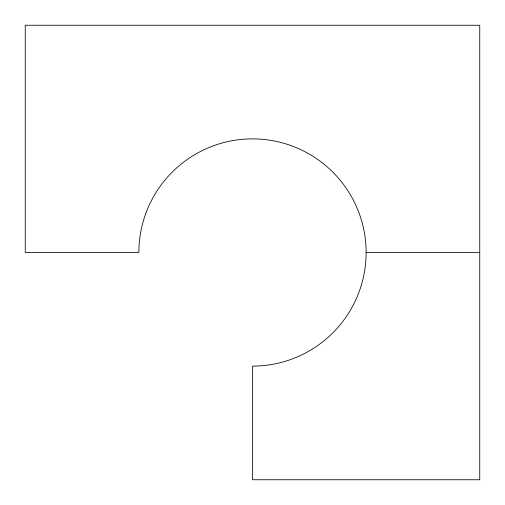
<?xml version="1.0" encoding="UTF-8"?>
<svg xmlns="http://www.w3.org/2000/svg" width="505" height="505" viewBox="0 0 505 505"><rect width="100%" height="100%" fill="white"/><g stroke="black" fill="none" stroke-linecap="round" stroke-linejoin="round"><path stroke-width="0.76" d="M366.125 252.5A113.625 113.625 0 0 0 252.5 138.875A113.625 113.625 0 0 0 138.875 252.5L25.25 252.5L25.25 25.25L479.75 25.25L479.75 479.75L252.5 479.75L252.5 366.125A113.625 113.625 0 0 0 366.125 252.5L479.75 252.5"/></g></svg>
